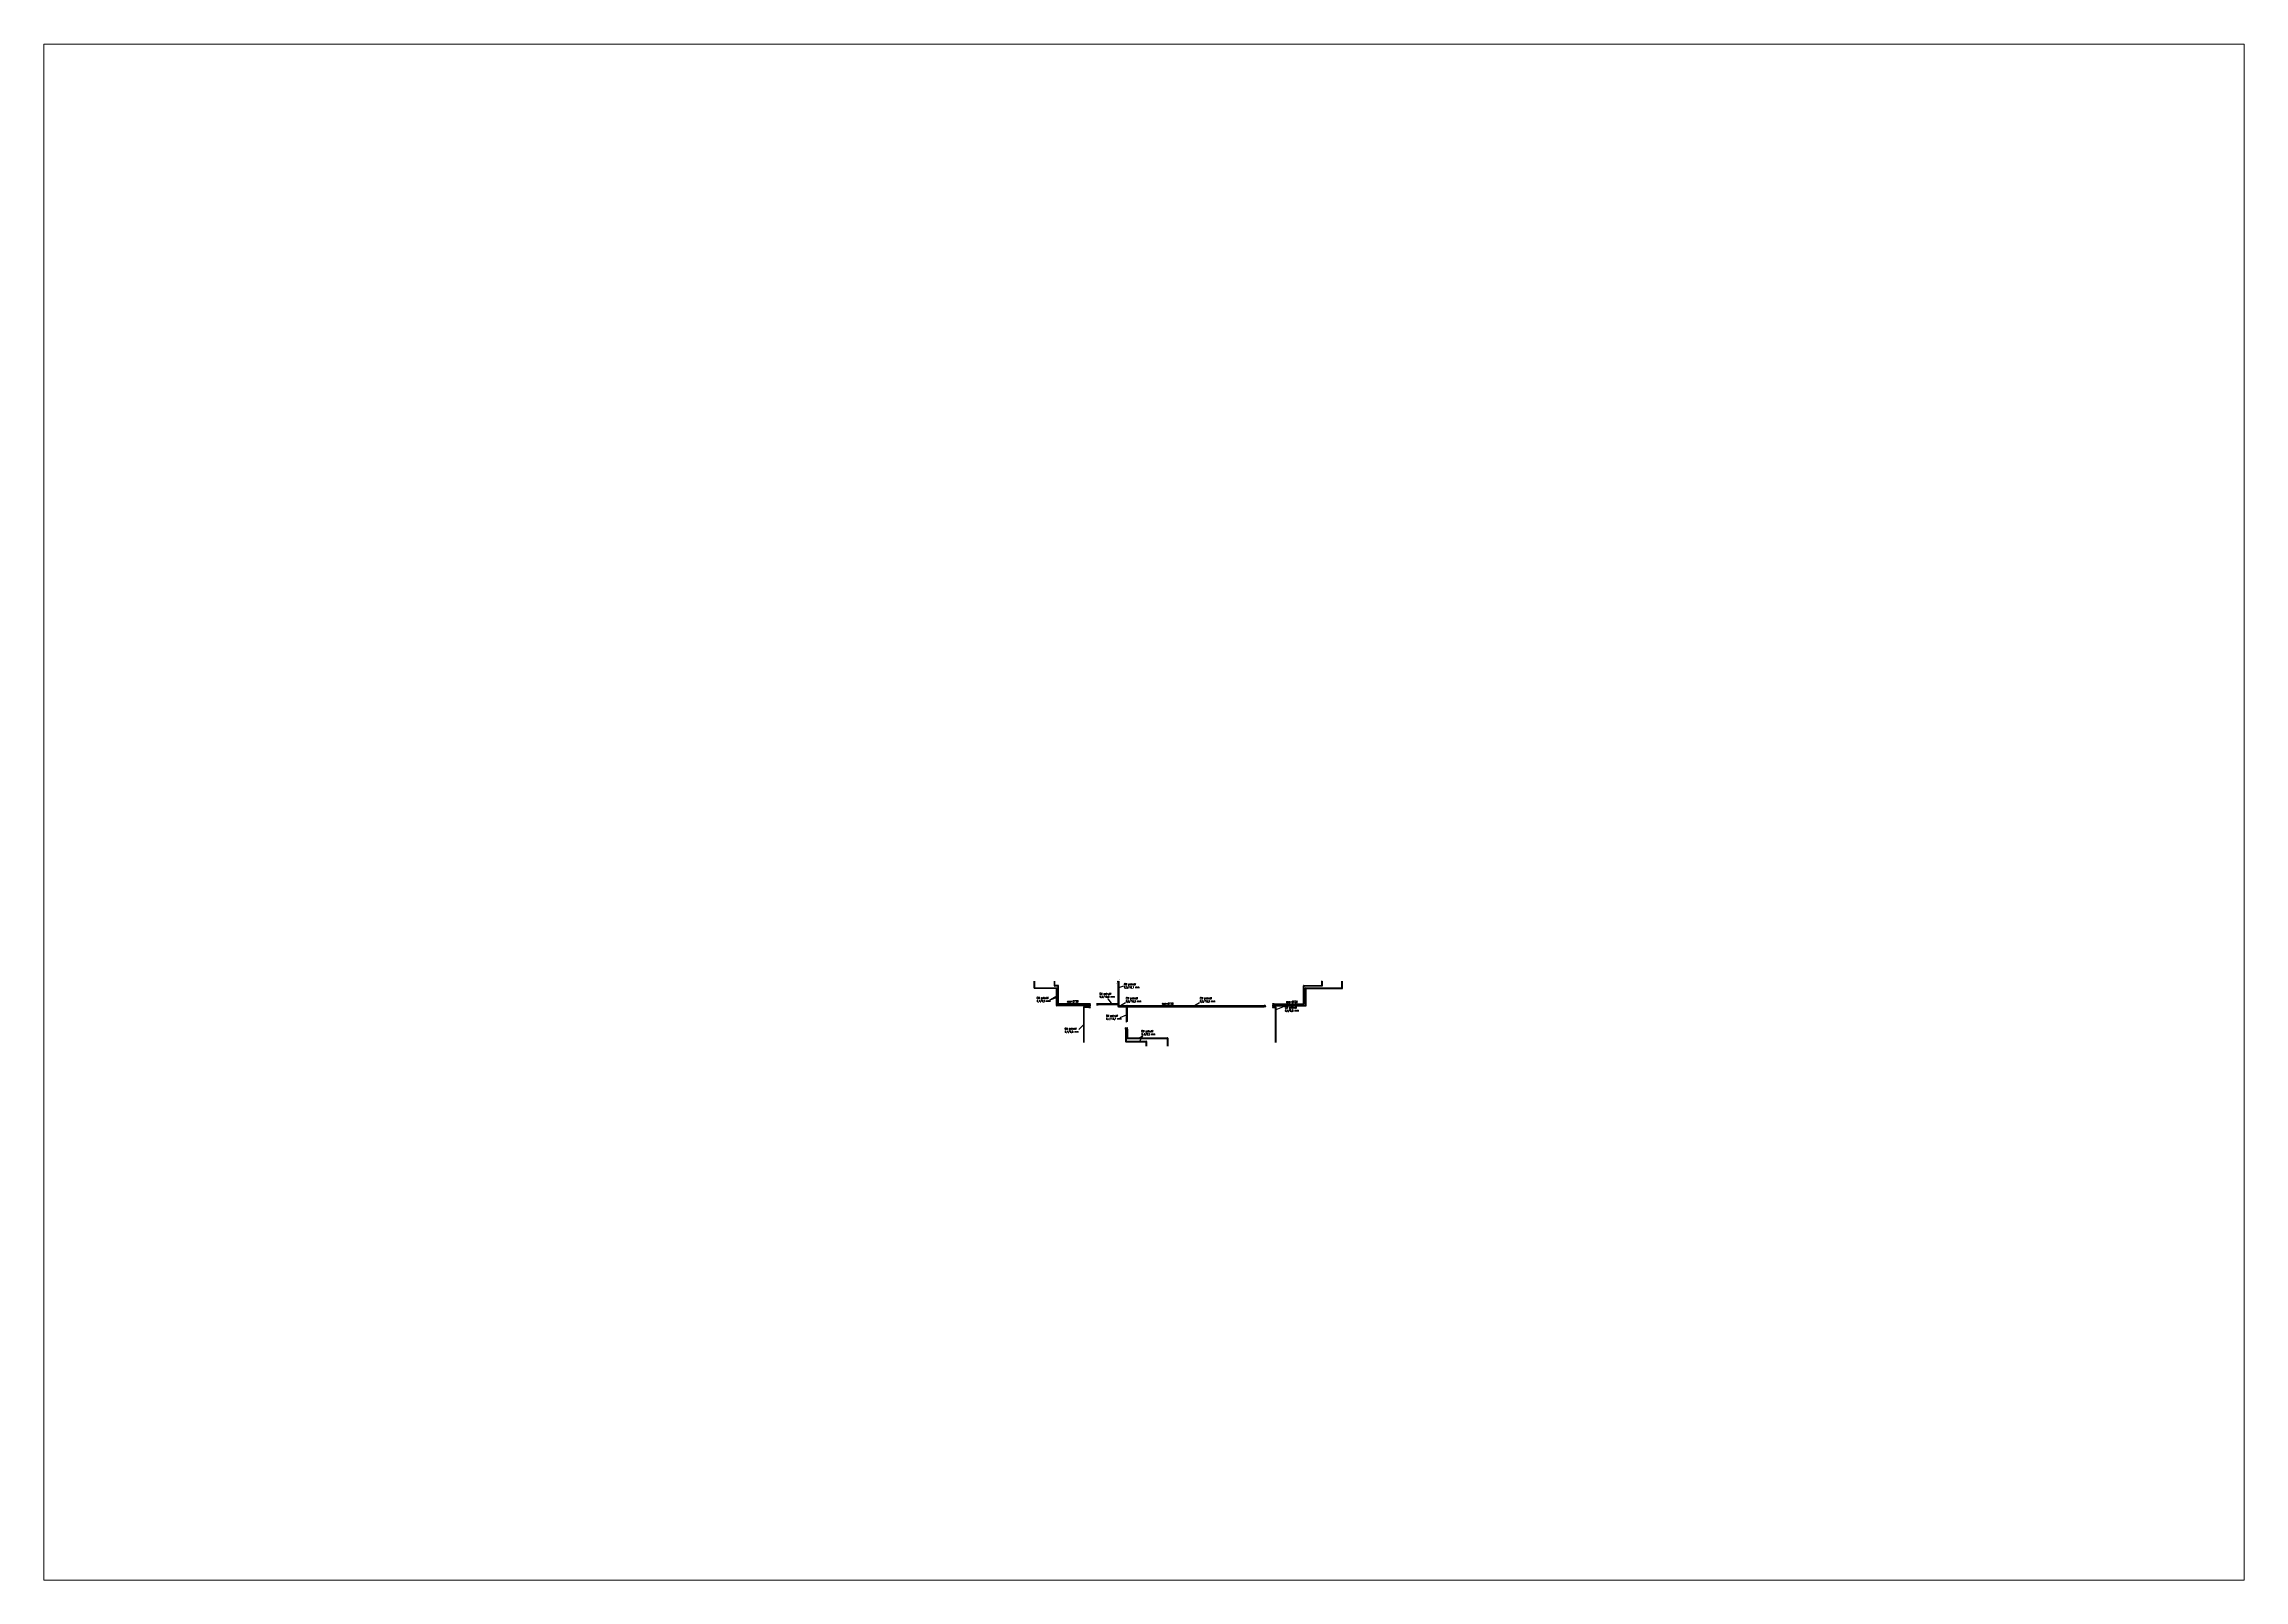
# Paper-space layout 'Layout1' of a CAD drawing. Header units: millimetres. Extents: x 29 to 260, y 20 to 181.
# The model-space entities are those that its viewports show. They can reach past a viewport. Long polylines and large blocks are cut down to what shows.
import ezdxf

# ---------------------------------------------------------------- set-up
doc = ezdxf.new("R2010")
doc.units = ezdxf.units.MM
doc.linetypes.add('UnderCeiling', pattern=[6.7, 4.2, -1, 0.5, -1])
doc.layers.get('0').update_dxf_attribs({"color": 41})
doc.layers.add('PIPE-C1-EDGE', color=41, linetype='Continuous', lineweight=25)
doc.layers.add('TT_popis OT', color=41, linetype='Continuous')
doc.styles.add('ROMANS', font='romans.shx', dxfattribs={"width": 0.8})

msp = doc.modelspace()

# ---------------------------------------------------------------- linework, layer by layer
for q in [(22413, -40619, -52), (22458, -40519, -365)]:
    msp.add_line((22536, -40662, -2400), q)
at = {"layer": 'PIPE-C1-EDGE', "linetype": 'UnderCeiling', "lineweight": 25}
for p, q in [((12333, -40496, 2400), (12333, -40495, 2400)), ((12333, -40534, 2400), (12333, -40529, 2400)), ((12333, -40534, 2400), (12333, -40627, 2400)), ((12361, -40534, 2400), (12361, -40495, 2400)), ((12361, -40534, 2400), (12361, -40627, 2400)), ((12388, -40557, 2400), (12388, -40556, 2400)), ((12388, -40573, 2400), (12388, -40571, 2400)), ((12388, -40573, 2400), (12388, -40592, 2400)), ((12389, -40655, 2400), (12834, -40655, 2400)), ((12389, -40683, 2400), (12834, -40683, 2400)), ((12406, -40573, 2400), (12406, -40556, 2400)), ((12406, -40573, 2400), (12406, -40592, 2400)), ((12424, -40610, 2400), (12896, -40610, 2400)), ((12424, -40628, 2400), (12896, -40628, 2400)), ((12874, -40655, 2400), (12834, -40655, 2400)), ((12836, -40683, 2400), (12834, -40683, 2400)), ((12874, -40683, 2400), (12868, -40683, 2400)), ((12874, -40655, 2400), (21304, -40655, 2400)), ((12874, -40683, 2400), (21304, -40683, 2400)), ((12912, -40610, 2400), (12896, -40610, 2400)), ((12896, -40628, 2400), (12896, -40628, 2400)), ((12912, -40628, 2400), (12910, -40628, 2400)), ((12912, -40610, 2400), (21298, -40610, 2400)), ((12912, -40628, 2400), (21298, -40628, 2400)), ((21911, -40625, 2400), (23862, -40625, 2400)), ((21911, -40635, 2400), (23862, -40635, 2400)), ((21913, -40506, 2400), (23701, -40506, 2400))]:
    msp.add_line(p, q, dxfattribs=at)
at = {"layer": 'PIPE-C1-EDGE', "linetype": 'UnderCeiling', "lineweight": 25, "extrusion": (-0.680687, 0.680687, 0.270794)}
msp.add_line((12334, -40502, 2405), (12333, -40501, 2400), dxfattribs=at)
at = {"layer": 'PIPE-C1-EDGE', "linetype": 'UnderCeiling', "lineweight": 25, "extrusion": (-0.680687, -0.680687, 0.270794)}
for p, q in [((12333, -40529, 2400), (12334, -40528, 2405)), ((12841, -40682, 2405), (12840, -40683, 2400))]:
    msp.add_line(p, q, dxfattribs=at)
at = {"layer": 'PIPE-C1-EDGE', "linetype": 'UnderCeiling', "lineweight": 25, "extrusion": (-0.513947, 0.513947, 0.686817)}
msp.add_line((12337, -40505, 2410), (12334, -40502, 2405), dxfattribs=at)
at = {"layer": 'PIPE-C1-EDGE', "linetype": 'UnderCeiling', "lineweight": 25, "extrusion": (-0.513947, -0.513947, 0.686817)}
for p, q in [((12334, -40528, 2405), (12337, -40525, 2410)), ((12844, -40679, 2410), (12841, -40682, 2405))]:
    msp.add_line(p, q, dxfattribs=at)
at = {"layer": 'PIPE-C1-EDGE', "linetype": 'UnderCeiling', "lineweight": 25, "extrusion": (-0.30207, 0.30207, 0.904161)}
msp.add_line((12342, -40509, 2413), (12337, -40505, 2410), dxfattribs=at)
at = {"layer": 'PIPE-C1-EDGE', "linetype": 'UnderCeiling', "lineweight": 25, "extrusion": (-0.30207, -0.30207, 0.904161)}
for p, q in [((12337, -40525, 2410), (12342, -40520, 2413)), ((12849, -40675, 2413), (12844, -40679, 2410))]:
    msp.add_line(p, q, dxfattribs=at)
at = {"layer": 'PIPE-C1-EDGE', "linetype": 'UnderCeiling', "lineweight": 25, "extrusion": (-0.098487, 0.098487, 0.990253)}
msp.add_line((12347, -40515, 2414), (12342, -40509, 2413), dxfattribs=at)
at = {"layer": 'PIPE-C1-EDGE', "linetype": 'UnderCeiling', "lineweight": 25, "extrusion": (-0.098487, -0.098487, 0.990253)}
for p, q in [((12342, -40520, 2413), (12347, -40515, 2414)), ((12854, -40669, 2414), (12849, -40675, 2413))]:
    msp.add_line(p, q, dxfattribs=at)
at = {"layer": 'PIPE-C1-EDGE', "linetype": 'UnderCeiling', "lineweight": 25, "extrusion": (-0.531436, 0.814982, 0.231041)}
msp.add_line((12389, -40559, 2402), (12388, -40559, 2400), dxfattribs=at)
at = {"layer": 'PIPE-C1-EDGE', "linetype": 'UnderCeiling', "lineweight": 25, "extrusion": (-0.531436, -0.814982, 0.231041)}
msp.add_line((12388, -40571, 2400), (12389, -40570, 2402), dxfattribs=at)
at = {"layer": 'PIPE-C1-EDGE', "linetype": 'UnderCeiling', "lineweight": 25, "extrusion": (-0.400663, 0.681266, 0.612655)}
msp.add_line((12389, -40560, 2404), (12389, -40559, 2402), dxfattribs=at)
at = {"layer": 'PIPE-C1-EDGE', "linetype": 'UnderCeiling', "lineweight": 25, "extrusion": (-0.208442, 0.479047, 0.852682)}
msp.add_line((12390, -40562, 2406), (12389, -40560, 2404), dxfattribs=at)
at = {"layer": 'PIPE-C1-EDGE', "linetype": 'UnderCeiling', "lineweight": 25, "extrusion": (-0.208442, -0.479047, 0.852682)}
msp.add_line((12389, -40569, 2404), (12390, -40567, 2406), dxfattribs=at)
at = {"layer": 'PIPE-C1-EDGE', "linetype": 'UnderCeiling', "lineweight": 25, "extrusion": (-0.400663, -0.681266, 0.612655)}
msp.add_line((12389, -40570, 2402), (12389, -40569, 2404), dxfattribs=at)
at = {"layer": 'PIPE-C1-EDGE', "linetype": 'UnderCeiling', "lineweight": 25, "extrusion": (-0.031605, 0.189931, 0.981289)}
msp.add_line((12391, -40565, 2406), (12390, -40562, 2406), dxfattribs=at)
at = {"layer": 'PIPE-C1-EDGE', "linetype": 'UnderCeiling', "lineweight": 25, "extrusion": (-0.031605, -0.189931, 0.981289)}
msp.add_line((12390, -40567, 2406), (12391, -40565, 2406), dxfattribs=at)
at = {"layer": 'PIPE-C1-EDGE', "linetype": 'UnderCeiling', "lineweight": 25, "extrusion": (0.098487, -0.098487, 0.990253)}
msp.add_line((12859, -40675, 2413), (12854, -40669, 2414), dxfattribs=at)
at = {"layer": 'PIPE-C1-EDGE', "linetype": 'UnderCeiling', "lineweight": 25, "extrusion": (0.30207, -0.30207, 0.904161)}
msp.add_line((12864, -40679, 2410), (12859, -40675, 2413), dxfattribs=at)
at = {"layer": 'PIPE-C1-EDGE', "linetype": 'UnderCeiling', "lineweight": 25, "extrusion": (0.513947, -0.513947, 0.686817)}
msp.add_line((12867, -40682, 2405), (12864, -40679, 2410), dxfattribs=at)
at = {"layer": 'PIPE-C1-EDGE', "linetype": 'UnderCeiling', "lineweight": 25, "extrusion": (0.680687, -0.680687, 0.270794)}
msp.add_line((12868, -40683, 2400), (12867, -40682, 2405), dxfattribs=at)
at = {"layer": 'PIPE-C1-EDGE', "linetype": 'UnderCeiling', "lineweight": 25, "extrusion": (-0.681266, -0.400663, 0.612655)}
msp.add_line((12900, -40627, 2404), (12898, -40628, 2402), dxfattribs=at)
at = {"layer": 'PIPE-C1-EDGE', "linetype": 'UnderCeiling', "lineweight": 25, "extrusion": (-0.814982, -0.531436, 0.231041)}
msp.add_line((12898, -40628, 2402), (12898, -40628, 2400), dxfattribs=at)
at = {"layer": 'PIPE-C1-EDGE', "linetype": 'UnderCeiling', "lineweight": 25, "extrusion": (-0.479047, -0.208442, 0.852682)}
msp.add_line((12902, -40626, 2406), (12900, -40627, 2404), dxfattribs=at)
at = {"layer": 'PIPE-C1-EDGE', "linetype": 'UnderCeiling', "lineweight": 25, "extrusion": (-0.189931, -0.031605, 0.981289)}
msp.add_line((12904, -40626, 2406), (12902, -40626, 2406), dxfattribs=at)
at = {"layer": 'PIPE-C1-EDGE', "linetype": 'UnderCeiling', "lineweight": 25, "extrusion": (0.189931, -0.031605, 0.981289)}
msp.add_line((12906, -40626, 2406), (12904, -40626, 2406), dxfattribs=at)
at = {"layer": 'PIPE-C1-EDGE', "linetype": 'UnderCeiling', "lineweight": 25, "extrusion": (0.479047, -0.208442, 0.852682)}
msp.add_line((12908, -40627, 2404), (12906, -40626, 2406), dxfattribs=at)
at = {"layer": 'PIPE-C1-EDGE', "linetype": 'UnderCeiling', "lineweight": 25, "extrusion": (0.681266, -0.400663, 0.612655)}
msp.add_line((12910, -40628, 2402), (12908, -40627, 2404), dxfattribs=at)
at = {"layer": 'PIPE-C1-EDGE', "linetype": 'UnderCeiling', "lineweight": 25, "extrusion": (0.814982, -0.531436, 0.231041)}
msp.add_line((12910, -40628, 2400), (12910, -40628, 2402), dxfattribs=at)
at = {"layer": 'PIPE-C1-EDGE', "linetype": 'UnderCeiling', "lineweight": 25, "elevation": 2400}
for points in [[(7215, -39549), (7215, -39106)], [(7225, -39549), (7225, -39106)], [(7235, -39528), (7235, -39104)], [(7245, -39528), (7245, -39104)], [(8451, -39393), (8451, -39109)], [(8461, -39393), (8461, -39109)], [(8465, -39363), (8465, -39106)], [(8475, -39363), (8475, -39106)], [(24843, -39366), (24843, -39099)], [(24853, -39366), (24853, -39099)], [(24871, -39389), (24871, -39105)], [(24881, -39389), (24881, -39105)], [(26072, -39517), (26072, -39104)], [(26082, -39517), (26082, -39104)], [(26101, -39541), (26101, -39107)], [(26111, -39541), (26111, -39107)], [(8563, -39559), (7235, -39559)], [(8563, -39569), (7235, -39569)], [(8590, -39538), (7255, -39538)], [(8590, -39548), (7255, -39548)], [(8658, -39403), (8471, -39403)], [(8658, -39413), (8471, -39413)], [(8686, -39373), (8485, -39373)], [(8686, -39383), (8485, -39383)], [(8573, -40609), (8573, -39579)], [(8583, -40609), (8583, -39579)], [(8600, -40584), (8600, -39558)], [(8610, -40584), (8610, -39558)], [(8668, -40513), (8668, -39423)], [(8678, -40513), (8678, -39423)], [(8696, -40488), (8696, -39393)], [(8706, -40488), (8706, -39393)], [(12333, -39168), (12333, -40495)], [(12361, -39168), (12361, -40495)], [(12388, -39153), (12388, -40556)], [(12406, -39153), (12406, -40556)], [(23711, -40496), (23711, -39396)], [(23721, -40496), (23721, -39396)], [(23731, -39376), (24833, -39376)], [(23731, -39386), (24833, -39386)], [(23742, -40521), (23742, -39419)], [(23752, -40521), (23752, -39419)], [(23762, -39399), (24861, -39399)], [(23762, -39409), (24861, -39409)], [(23838, -40590), (23838, -39547)], [(23848, -40590), (23848, -39547)], [(23858, -39527), (26062, -39527)], [(23858, -39537), (26062, -39537)], [(23872, -40615), (23872, -39571)], [(23882, -40615), (23882, -39571)], [(23892, -39551), (26091, -39551)], [(23892, -39561), (26091, -39561)], [(10557, -40619), (8593, -40619)], [(10557, -40629), (8593, -40629)], [(10557, -40594), (8620, -40594)], [(10557, -40604), (8620, -40604)], [(10560, -40523), (8688, -40523)], [(10560, -40533), (8688, -40533)], [(10560, -40498), (8716, -40498)], [(10560, -40508), (8716, -40508)], [(10222, -40711), (10222, -42877)], [(10232, -40711), (10232, -42877)], [(10558, -40691), (10242, -40691)], [(10558, -40701), (10242, -40701)], [(10247, -40736), (10247, -42877)], [(10257, -40736), (10257, -42877)], [(10558, -40716), (10267, -40716)], [(10558, -40726), (10267, -40726)], [(12329, -40501), (11133, -40501)], [(12329, -40529), (11133, -40529)], [(12386, -40559), (11133, -40559)], [(12386, -40571), (11133, -40571)], [(12333, -40496), (12333, -40495)], [(12333, -40534), (12333, -40529)], [(12333, -40534), (12333, -40627)], [(12361, -40534), (12361, -40495)], [(12361, -40534), (12361, -40627)], [(12388, -40557), (12388, -40556)], [(12388, -40573), (12388, -40571)], [(12388, -40573), (12388, -40592)], [(12389, -40655), (12834, -40655)], [(12389, -40683), (12834, -40683)], [(12406, -40573), (12406, -40556)], [(12406, -40573), (12406, -40592)], [(12424, -40610), (12896, -40610)], [(12424, -40628), (12896, -40628)], [(12874, -40655), (12834, -40655)], [(12836, -40683), (12834, -40683)], [(12840, -40687), (12840, -41527)], [(12874, -40683), (12868, -40683)], [(12868, -40687), (12868, -41527)], [(12874, -40655), (21304, -40655)], [(12874, -40683), (21304, -40683)], [(12912, -40610), (12896, -40610)], [(12896, -40628), (12896, -40628)], [(12898, -40630), (12898, -41510)], [(12912, -40628), (12910, -40628)], [(12910, -40630), (12910, -41510)], [(12912, -40610), (21298, -40610)], [(12912, -40628), (21298, -40628)], [(21911, -40600), (23828, -40600)], [(21911, -40610), (23828, -40610)], [(21913, -40516), (23701, -40516)], [(21913, -40531), (23732, -40531)], [(21913, -40541), (23732, -40541)], [(21913, -40694), (22006, -40694)], [(21913, -40704), (22006, -40704)], [(21913, -40719), (21981, -40719)], [(21913, -40729), (21981, -40729)], [(21991, -40739), (21991, -42874)], [(22001, -40739), (22001, -42874)], [(22016, -40714), (22016, -42874)], [(22026, -40714), (22026, -42874)], [(12806, -42053), (12806, -42808)], [(12816, -42053), (12816, -42808)], [(12826, -42818), (14051, -42818)], [(12826, -42828), (14051, -42828)], [(12831, -42053), (12831, -42783)], [(12841, -42053), (12841, -42783)], [(12851, -42793), (14076, -42793)], [(12851, -42803), (14076, -42803)], [(12890, -42062), (12890, -42610)], [(12900, -42062), (12900, -42610)], [(12910, -42620), (15357, -42620)], [(12910, -42630), (15357, -42630)], [(12915, -42062), (12915, -42585)], [(12925, -42062), (12925, -42585)], [(12935, -42595), (15382, -42595)], [(12935, -42605), (15382, -42605)], [(14061, -42838), (14061, -43093)], [(14071, -42838), (14071, -43093)], [(14086, -42813), (14086, -43093)], [(14096, -42813), (14096, -43093)], [(15367, -42640), (15367, -43099)], [(15377, -42640), (15377, -43099)], [(15392, -42615), (15392, -43099)], [(15402, -42615), (15402, -43099)]]:
    msp.add_lwpolyline(points, dxfattribs=at)
at = {"layer": 'PIPE-C1-EDGE', "linetype": 'Continuous', "lineweight": 25, "elevation": 2400}
for points in [[(10557, -40604), (10557, -40594)], [(10637, -40596), (10557, -40596)], [(10557, -40596), (10557, -40602)], [(10557, -40602), (10637, -40602)], [(10557, -40629), (10557, -40619)], [(10637, -40621), (10557, -40621)], [(10557, -40621), (10557, -40627)], [(10557, -40627), (10637, -40627)], [(10558, -40701), (10558, -40691)], [(10638, -40693), (10558, -40693)], [(10558, -40693), (10558, -40699)], [(10558, -40699), (10638, -40699)], [(10558, -40726), (10558, -40716)], [(10638, -40718), (10558, -40718)], [(10558, -40718), (10558, -40724)], [(10558, -40724), (10638, -40724)], [(10560, -40508), (10560, -40498)], [(10640, -40500), (10560, -40500)], [(10560, -40500), (10560, -40506)], [(10560, -40506), (10640, -40506)], [(10560, -40533), (10560, -40523)], [(10640, -40525), (10560, -40525)], [(10560, -40525), (10560, -40531)], [(10560, -40531), (10640, -40531)], [(10657, -40599), (10637, -40590)], [(10637, -40590), (10637, -40596)], [(10637, -40608), (10657, -40599)], [(10637, -40602), (10637, -40608)], [(10657, -40624), (10637, -40615)], [(10637, -40615), (10637, -40621)], [(10637, -40633), (10657, -40624)], [(10637, -40627), (10637, -40633)], [(10658, -40696), (10638, -40687)], [(10638, -40687), (10638, -40693)], [(10638, -40705), (10658, -40696)], [(10638, -40699), (10638, -40705)], [(10658, -40721), (10638, -40712)], [(10638, -40712), (10638, -40718)], [(10638, -40730), (10658, -40721)], [(10638, -40724), (10638, -40730)], [(10660, -40503), (10640, -40494)], [(10640, -40494), (10640, -40500)], [(10640, -40512), (10660, -40503)], [(10640, -40506), (10640, -40512)], [(10660, -40528), (10640, -40519)], [(10640, -40519), (10640, -40525)], [(10640, -40537), (10660, -40528)], [(10640, -40531), (10640, -40537)], [(11053, -40506), (11033, -40515)], [(11033, -40515), (11053, -40524)], [(11053, -40556), (11033, -40565)], [(11033, -40565), (11053, -40574)], [(11053, -40512), (11053, -40506)], [(11133, -40512), (11053, -40512)], [(11053, -40524), (11053, -40518)], [(11053, -40518), (11133, -40518)], [(11053, -40562), (11053, -40556)], [(11133, -40562), (11053, -40562)], [(11053, -40574), (11053, -40568)], [(11053, -40568), (11133, -40568)], [(11133, -40501), (11133, -40529)], [(11133, -40518), (11133, -40512)], [(11133, -40559), (11133, -40571)], [(11133, -40568), (11133, -40562)], [(12840, -41527), (12868, -41527)], [(12851, -41607), (12845, -41607)], [(12845, -41607), (12854, -41627)], [(12851, -41527), (12851, -41607)], [(12857, -41527), (12851, -41527)], [(12854, -41627), (12863, -41607)], [(12857, -41607), (12857, -41527)], [(12863, -41607), (12857, -41607)], [(12901, -41590), (12895, -41590)], [(12895, -41590), (12904, -41610)], [(12898, -41510), (12910, -41510)], [(12901, -41510), (12901, -41590)], [(12907, -41510), (12901, -41510)], [(12904, -41610), (12913, -41590)], [(12907, -41590), (12907, -41510)], [(12913, -41590), (12907, -41590)], [(21298, -40628), (21298, -40610)], [(21378, -40616), (21298, -40616)], [(21298, -40616), (21298, -40622)], [(21298, -40622), (21378, -40622)], [(21304, -40683), (21304, -40655)], [(21384, -40666), (21304, -40666)], [(21304, -40666), (21304, -40672)], [(21304, -40672), (21384, -40672)], [(21398, -40619), (21378, -40610)], [(21378, -40610), (21378, -40616)], [(21378, -40628), (21398, -40619)], [(21378, -40622), (21378, -40628)], [(21404, -40669), (21384, -40660)], [(21384, -40660), (21384, -40666)], [(21384, -40678), (21404, -40669)], [(21384, -40672), (21384, -40678)], [(21831, -40596), (21811, -40605)], [(21811, -40605), (21831, -40614)], [(21831, -40621), (21811, -40630)], [(21811, -40630), (21831, -40639)], [(21833, -40502), (21813, -40511)], [(21813, -40511), (21833, -40520)], [(21833, -40527), (21813, -40536)], [(21813, -40536), (21833, -40545)], [(21833, -40690), (21813, -40699)], [(21813, -40699), (21833, -40708)], [(21833, -40715), (21813, -40724)], [(21813, -40724), (21833, -40733)], [(21831, -40602), (21831, -40596)], [(21911, -40602), (21831, -40602)], [(21831, -40614), (21831, -40608)], [(21831, -40608), (21911, -40608)], [(21831, -40627), (21831, -40621)], [(21911, -40627), (21831, -40627)], [(21831, -40639), (21831, -40633)], [(21831, -40633), (21911, -40633)], [(21833, -40508), (21833, -40502)], [(21913, -40508), (21833, -40508)], [(21833, -40520), (21833, -40514)], [(21833, -40514), (21913, -40514)], [(21833, -40533), (21833, -40527)], [(21913, -40533), (21833, -40533)], [(21833, -40545), (21833, -40539)], [(21833, -40539), (21913, -40539)], [(21833, -40696), (21833, -40690)], [(21913, -40696), (21833, -40696)], [(21833, -40708), (21833, -40702)], [(21833, -40702), (21913, -40702)], [(21833, -40721), (21833, -40715)], [(21913, -40721), (21833, -40721)], [(21833, -40733), (21833, -40727)], [(21833, -40727), (21913, -40727)], [(21911, -40600), (21911, -40610)], [(21911, -40608), (21911, -40602)], [(21911, -40625), (21911, -40635)], [(21911, -40633), (21911, -40627)], [(21913, -40506), (21913, -40516)], [(21913, -40514), (21913, -40508)], [(21913, -40531), (21913, -40541)], [(21913, -40539), (21913, -40533)], [(21913, -40694), (21913, -40704)], [(21913, -40702), (21913, -40696)], [(21913, -40719), (21913, -40729)], [(21913, -40727), (21913, -40721)], [(12811, -41953), (12802, -41973)], [(12802, -41973), (12808, -41973)], [(12816, -42053), (12806, -42053)], [(12808, -41973), (12808, -42053)], [(12808, -42053), (12814, -42053)], [(12820, -41973), (12811, -41953)], [(12814, -42053), (12814, -41973)], [(12814, -41973), (12820, -41973)], [(12836, -41953), (12827, -41973)], [(12827, -41973), (12833, -41973)], [(12841, -42053), (12831, -42053)], [(12833, -41973), (12833, -42053)], [(12833, -42053), (12839, -42053)], [(12845, -41973), (12836, -41953)], [(12839, -42053), (12839, -41973)], [(12839, -41973), (12845, -41973)], [(12895, -41962), (12886, -41982)], [(12886, -41982), (12892, -41982)], [(12900, -42062), (12890, -42062)], [(12892, -41982), (12892, -42062)], [(12892, -42062), (12898, -42062)], [(12904, -41982), (12895, -41962)], [(12898, -42062), (12898, -41982)], [(12898, -41982), (12904, -41982)], [(12920, -41962), (12911, -41982)], [(12911, -41982), (12917, -41982)], [(12925, -42062), (12915, -42062)], [(12917, -41982), (12917, -42062)], [(12917, -42062), (12923, -42062)], [(12929, -41982), (12920, -41962)], [(12923, -42062), (12923, -41982)], [(12923, -41982), (12929, -41982)]]:
    msp.add_lwpolyline(points, dxfattribs=at)
at = {"layer": 'PIPE-C1-EDGE', "linetype": 'UnderCeiling', "lineweight": 25, "extrusion": (-0.680687, 0.680687, 0.270794), "elevation": -35314}
msp.add_lwpolyline([(19917, 12433), (19917, 12427)], dxfattribs=at)
at = {"layer": 'PIPE-C1-EDGE', "linetype": 'UnderCeiling', "lineweight": 25, "extrusion": (-0.680687, -0.680687, 0.270794)}
for points, elevation in [([(37379, -3089), (37379, -3083)], 19842), ([(37847, -3016), (37847, -3021)], 19602)]:
    msp.add_lwpolyline(points, dxfattribs=dict(at, elevation=elevation))
at = {"layer": 'PIPE-C1-EDGE', "linetype": 'UnderCeiling', "lineweight": 25, "extrusion": (-0.513947, 0.513947, 0.686817), "elevation": -25503}
msp.add_lwpolyline([(19917, 27415), (19917, 27408)], dxfattribs=at)
at = {"layer": 'PIPE-C1-EDGE', "linetype": 'UnderCeiling', "lineweight": 25, "extrusion": (-0.513947, -0.513947, 0.686817)}
for points, elevation in [([(37379, -11944), (37379, -11938)], 16142), ([(37847, -11767), (37847, -11773)], 15961)]:
    msp.add_lwpolyline(points, dxfattribs=dict(at, elevation=elevation))
at = {"layer": 'PIPE-C1-EDGE', "linetype": 'UnderCeiling', "lineweight": 25, "extrusion": (-0.30207, 0.30207, 0.904161), "elevation": -13783}
msp.add_lwpolyline([(19917, 34821), (19917, 34814)], dxfattribs=at)
at = {"layer": 'PIPE-C1-EDGE', "linetype": 'UnderCeiling', "lineweight": 25, "extrusion": (-0.30207, -0.30207, 0.904161)}
for points, elevation in [([(37379, -16992), (37379, -16985)], 10693), ([(37847, -16759), (37847, -16766)], 10587)]:
    msp.add_lwpolyline(points, dxfattribs=dict(at, elevation=elevation))
at = {"layer": 'PIPE-C1-EDGE', "linetype": 'UnderCeiling', "lineweight": 25, "extrusion": (-0.098487, 0.098487, 0.990253), "elevation": -2816}
msp.add_lwpolyline([(19917, 37351), (19917, 37343)], dxfattribs=at)
at = {"layer": 'PIPE-C1-EDGE', "linetype": 'UnderCeiling', "lineweight": 25, "extrusion": (-0.098487, -0.098487, 0.990253)}
for points, elevation in [([(37379, -19395), (37379, -19387)], 5165), ([(37847, -19140), (37847, -19148)], 5130)]:
    msp.add_lwpolyline(points, dxfattribs=dict(at, elevation=elevation))
at = {"layer": 'PIPE-C1-EDGE', "linetype": 'UnderCeiling', "lineweight": 25, "extrusion": (-0.531436, 0.814982, 0.231041), "elevation": -39084}
msp.add_lwpolyline([(11777, 11750), (11777, 11748)], dxfattribs=at)
at = {"layer": 'PIPE-C1-EDGE', "linetype": 'UnderCeiling', "lineweight": 25, "extrusion": (-0.531436, -0.814982, 0.231041), "elevation": 27035}
msp.add_lwpolyline([(32537, -3953), (32537, -3951)], dxfattribs=at)
at = {"layer": 'PIPE-C1-EDGE', "linetype": 'UnderCeiling', "lineweight": 25, "extrusion": (-0.400663, 0.681266, 0.612655), "elevation": -31123}
msp.add_lwpolyline([(9882, 27168), (9882, 27165)], dxfattribs=at)
at = {"layer": 'PIPE-C1-EDGE', "linetype": 'UnderCeiling', "lineweight": 25, "extrusion": (-0.208442, 0.479047, 0.852682), "elevation": -19963}
msp.add_lwpolyline([(4822, 37187), (4822, 37184)], dxfattribs=at)
at = {"layer": 'PIPE-C1-EDGE', "linetype": 'UnderCeiling', "lineweight": 25, "extrusion": (-0.208442, -0.479047, 0.852682), "elevation": 18902}
msp.add_lwpolyline([(27547, -26249), (27547, -26246)], dxfattribs=at)
at = {"layer": 'PIPE-C1-EDGE', "linetype": 'UnderCeiling', "lineweight": 25, "extrusion": (-0.400663, -0.681266, 0.612655), "elevation": 24147}
msp.add_lwpolyline([(31246, -15679), (31246, -15676)], dxfattribs=at)
at = {"layer": 'PIPE-C1-EDGE', "linetype": 'UnderCeiling', "lineweight": 25, "extrusion": (-0.031605, 0.189931, 0.981289), "elevation": -5735}
msp.add_lwpolyline([(-5564, 41725), (-5564, 41722)], dxfattribs=at)
at = {"layer": 'PIPE-C1-EDGE', "linetype": 'UnderCeiling', "lineweight": 25, "extrusion": (-0.031605, -0.189931, 0.981289), "elevation": 9674}
msp.add_lwpolyline([(18881, -36809), (18881, -36807)], dxfattribs=at)
at = {"layer": 'PIPE-C1-EDGE', "linetype": 'UnderCeiling', "lineweight": 25, "extrusion": (0.098487, -0.098487, 0.990253), "elevation": 7662}
msp.add_lwpolyline([(-19668, -37149), (-19668, -37142)], dxfattribs=at)
at = {"layer": 'PIPE-C1-EDGE', "linetype": 'UnderCeiling', "lineweight": 25, "extrusion": (0.30207, -0.30207, 0.904161), "elevation": 18353}
msp.add_lwpolyline([(-19668, -33203), (-19668, -33196)], dxfattribs=at)
at = {"layer": 'PIPE-C1-EDGE', "linetype": 'UnderCeiling', "lineweight": 25, "extrusion": (0.513947, -0.513947, 0.686817), "elevation": 29173}
msp.add_lwpolyline([(-19668, -24258), (-19668, -24252)], dxfattribs=at)
at = {"layer": 'PIPE-C1-EDGE', "linetype": 'UnderCeiling', "lineweight": 25, "extrusion": (0.680687, -0.680687, 0.270794), "elevation": 37102}
msp.add_lwpolyline([(-19668, -7944), (-19668, -7938)], dxfattribs=at)
at = {"layer": 'PIPE-C1-EDGE', "linetype": 'UnderCeiling', "lineweight": 25, "extrusion": (-0.681266, -0.400663, 0.612655), "elevation": 8963}
msp.add_lwpolyline([(41559, -3906), (41559, -3908)], dxfattribs=at)
at = {"layer": 'PIPE-C1-EDGE', "linetype": 'UnderCeiling', "lineweight": 25, "extrusion": (-0.814982, -0.531436, 0.231041), "elevation": 11634}
msp.add_lwpolyline([(41077, -294), (41077, -296)], dxfattribs=at)
at = {"layer": 'PIPE-C1-EDGE', "linetype": 'UnderCeiling', "lineweight": 25, "extrusion": (-0.479047, -0.208442, 0.852682), "elevation": 4339}
msp.add_lwpolyline([(42400, -2477), (42400, -2480)], dxfattribs=at)
at = {"layer": 'PIPE-C1-EDGE', "linetype": 'UnderCeiling', "lineweight": 25, "extrusion": (-0.189931, -0.031605, 0.981289), "elevation": 1194}
msp.add_lwpolyline([(42193, 6410), (42193, 6408)], dxfattribs=at)
at = {"layer": 'PIPE-C1-EDGE', "linetype": 'UnderCeiling', "lineweight": 25, "extrusion": (0.189931, -0.031605, 0.981289), "elevation": 6096}
msp.add_lwpolyline([(-37957, -18574), (-37957, -18571)], dxfattribs=at)
at = {"layer": 'PIPE-C1-EDGE', "linetype": 'UnderCeiling', "lineweight": 25, "extrusion": (0.479047, -0.208442, 0.852682), "elevation": 16702}
msp.add_lwpolyline([(-32103, -22658), (-32103, -22656)], dxfattribs=at)
at = {"layer": 'PIPE-C1-EDGE', "linetype": 'UnderCeiling', "lineweight": 25, "extrusion": (0.681266, -0.400663, 0.612655), "elevation": 26545}
msp.add_lwpolyline([(-28476, -17537), (-28476, -17535)], dxfattribs=at)
at = {"layer": 'PIPE-C1-EDGE', "linetype": 'UnderCeiling', "lineweight": 25, "extrusion": (0.814982, -0.531436, 0.231041), "elevation": 32667}
msp.add_lwpolyline([(-26980, -5291), (-26980, -5288)], dxfattribs=at)
at = {"layer": 'PIPE-C1-EDGE', "color": 4, "linetype": 'UnderCeiling', "lineweight": 25, "elevation": 2400}
for points in [[(21911, -40625), (23862, -40625)], [(21911, -40635), (23862, -40635)]]:
    msp.add_lwpolyline(points, dxfattribs=at)
at = {"layer": 'PIPE-C1-EDGE', "linetype": 'Continuous', "lineweight": 25}
for centre, radius in [((12347, -39126, 3400), 14), ((12397, -39126, 3400), 9)]:
    msp.add_circle(centre, radius, dxfattribs=at)
at = {"layer": 'PIPE-C1-EDGE', "linetype": 'UnderCeiling', "lineweight": 25}
for centre, radius, start, end in [((7235, -39549, 2400), 20, 180, 270), ((7235, -39549, 2400), 10, 180, 270), ((7255, -39528, 2400), 20, 180, 270), ((7255, -39528, 2400), 10, 180, 270), ((8471, -39393, 2400), 20, 180, 270), ((8471, -39393, 2400), 10, 180, 270), ((8485, -39363, 2400), 20, 180, 270), ((8485, -39363, 2400), 10, 180, 270), ((8563, -39579, 2400), 20, 0, 90), ((8563, -39579, 2400), 10, 0, 90), ((8590, -39558, 2400), 20, 0, 90), ((8590, -39558, 2400), 10, 0, 90), ((8658, -39423, 2400), 20, 0, 90), ((8658, -39423, 2400), 10, 0, 90), ((8686, -39393, 2400), 20, 0, 90), ((8686, -39393, 2400), 10, 0, 90), ((23731, -39396, 2400), 20, 90, 180), ((23731, -39396, 2400), 10, 90, 180), ((23762, -39419, 2400), 20, 90, 180), ((23762, -39419, 2400), 10, 90, 180), ((23858, -39547, 2400), 20, 90, 180), ((23858, -39547, 2400), 10, 90, 180), ((23892, -39571, 2400), 20, 90, 180), ((23892, -39571, 2400), 10, 90, 180), ((24833, -39366, 2400), 10, 270, 0), ((24833, -39366, 2400), 20, 270, 0), ((24861, -39389, 2400), 10, 270, 0), ((24861, -39389, 2400), 20, 270, 0), ((26062, -39517, 2400), 10, 270, 0), ((26062, -39517, 2400), 20, 270, 0), ((26091, -39541, 2400), 10, 270, 0), ((26091, -39541, 2400), 20, 270, 0), ((8593, -40609, 2400), 20, 180, 270), ((8593, -40609, 2400), 10, 180, 270), ((8620, -40584, 2400), 20, 180, 270), ((8620, -40584, 2400), 10, 180, 270), ((8688, -40513, 2400), 20, 180, 270), ((8688, -40513, 2400), 10, 180, 270), ((8716, -40488, 2400), 20, 180, 270), ((8716, -40488, 2400), 10, 180, 270), ((10242, -40711, 2400), 20, 90, 180), ((10242, -40711, 2400), 10, 90, 180), ((10267, -40736, 2400), 20, 90, 180), ((10267, -40736, 2400), 10, 90, 180), ((12329, -40533, 2400), 4.2, 360, 90), ((12329, -40533, 2400), 4.2, 360, 90), ((12389, -40627, 2400), 56, 180, 270), ((12389, -40627, 2400), 56, 180, 270), ((12389, -40627, 2400), 28, 180, 270), ((12389, -40627, 2400), 28, 180, 270), ((12386, -40572, 2400), 1.8, 0, 90), ((12386, -40572, 2400), 1.8, 0, 90), ((12424, -40592, 2400), 36, 180, 270), ((12424, -40592, 2400), 36, 180, 270), ((12424, -40592, 2400), 18, 180, 270), ((12424, -40592, 2400), 18, 180, 270), ((12872, -40687, 2400), 4.2, 90, 180), ((12872, -40687, 2400), 4.2, 90, 180), ((12912, -40630, 2400), 1.8, 90, 180), ((12912, -40630, 2400), 1.8, 90, 180), ((21981, -40739, 2400), 20, 0, 90), ((21981, -40739, 2400), 10, 0, 90), ((22006, -40714, 2400), 20, 0, 90), ((22006, -40714, 2400), 10, 0, 90), ((23701, -40496, 2400), 10, 270, 0), ((23701, -40496, 2400), 20, 270, 0), ((23732, -40521, 2400), 10, 270, 0), ((23732, -40521, 2400), 20, 270, 0), ((23828, -40590, 2400), 10, 270, 0), ((23828, -40590, 2400), 20, 270, 0), ((23862, -40615, 2400), 10, 270, 0), ((23862, -40615, 2400), 20, 270, 0), ((12826, -42808, 2400), 20, 180, 270), ((12826, -42808, 2400), 10, 180, 270), ((12851, -42783, 2400), 20, 180, 270), ((12851, -42783, 2400), 10, 180, 270), ((12910, -42610, 2400), 20, 180, 270), ((12910, -42610, 2400), 10, 180, 270), ((12935, -42585, 2400), 20, 180, 270), ((12935, -42585, 2400), 10, 180, 270), ((14051, -42838, 2400), 20, 0, 90), ((14051, -42838, 2400), 10, 0, 90), ((14076, -42813, 2400), 20, 0, 90), ((14076, -42813, 2400), 10, 0, 90), ((15357, -42640, 2400), 20, 0, 90), ((15357, -42640, 2400), 10, 0, 90), ((15382, -42615, 2400), 20, 0, 90), ((15382, -42615, 2400), 10, 0, 90)]:
    msp.add_arc(centre, radius, start, end, dxfattribs=at)
at = {"layer": 'PIPE-C1-EDGE', "linetype": 'UnderCeiling', "lineweight": 25, "extrusion": (0, 1, 0)}
for centre, radius in [((-7220, 2400, -39549), 5), ((-7240, 2400, -39528), 5), ((-8456, 2400, -39393), 5), ((-8470, 2400, -39363), 5), ((-24848, 2400, -39366), 5), ((-24876, 2400, -39389), 5), ((-26077, 2400, -39517), 5), ((-26106, 2400, -39541), 5), ((-8578, 2400, -40609), 5), ((-8605, 2400, -40584), 5), ((-8673, 2400, -40513), 5), ((-8701, 2400, -40488), 5), ((-12347, 2400, -40495), 14), ((-12347, 2400, -40495), 14), ((-12347, 2400, -40534), 14), ((-12347, 2400, -40534), 14), ((-12347, 2400, -40627), 14), ((-12347, 2400, -40627), 14), ((-12397, 2400, -40556), 9), ((-12397, 2400, -40556), 9), ((-12397, 2400, -40573), 9), ((-12397, 2400, -40573), 9), ((-12397, 2400, -40592), 9), ((-12397, 2400, -40592), 9), ((-23716, 2400, -40496), 5), ((-23747, 2400, -40521), 5), ((-23843, 2400, -40590), 5), ((-23877, 2400, -40615), 5), ((-12811, 2400, -42808), 5), ((-12836, 2400, -42783), 5), ((-12895, 2400, -42610), 5), ((-12920, 2400, -42585), 5)]:
    msp.add_arc(centre, radius, 0, 180, dxfattribs=at)
at = {"layer": 'PIPE-C1-EDGE', "linetype": 'UnderCeiling', "lineweight": 25, "extrusion": (1, 0, 0)}
for centre, radius, start, end in [((-39564, 2400, 7235), 5, 0, 180), ((-39543, 2400, 7255), 5, 0, 180), ((-39408, 2400, 8471), 5, 0, 180), ((-39378, 2400, 8485), 5, 0, 180), ((-39168, 2442, 12333), 42, 270, 0), ((-39168, 2442, 12361), 42, 270, 0), ((-39153, 2427, 12388), 27, 270, 0), ((-39153, 2427, 12406), 27, 270, 0), ((-39381, 2400, 23731), 5, 0, 180), ((-39404, 2400, 23762), 5, 0, 180), ((-39532, 2400, 23858), 5, 0, 180), ((-39556, 2400, 23892), 5, 0, 180), ((-40624, 2400, 8593), 5, 0, 180), ((-40599, 2400, 8620), 5, 0, 180), ((-40528, 2400, 8688), 5, 0, 180), ((-40503, 2400, 8716), 5, 0, 180), ((-40696, 2400, 10242), 5, 0, 180), ((-40721, 2400, 10267), 5, 0, 180), ((-40669, 2400, 12389), 14, 0, 180), ((-40669, 2400, 12389), 14, 0, 180), ((-40619, 2400, 12424), 9, 0, 180), ((-40619, 2400, 12424), 9, 0, 180), ((-42823, 2400, 12826), 5, 0, 180), ((-42798, 2400, 12851), 5, 0, 180), ((-42625, 2400, 12910), 5, 0, 180), ((-42600, 2400, 12935), 5, 0, 180)]:
    msp.add_arc(centre, radius, start, end, dxfattribs=at)
at = {"layer": 'PIPE-C1-EDGE', "linetype": 'UnderCeiling', "lineweight": 25, "extrusion": (-1, 0, 0)}
for centre, radius in [((39564, 2400, -8563), 5), ((39543, 2400, -8590), 5), ((39408, 2400, -8658), 5), ((39378, 2400, -8686), 5), ((39381, 2400, -24833), 5), ((39404, 2400, -24861), 5), ((39532, 2400, -26062), 5), ((39556, 2400, -26091), 5), ((40515, 2400, -12329), 14), ((40515, 2400, -12329), 14), ((40565, 2400, -12386), 6), ((40565, 2400, -12386), 6), ((40669, 2400, -12834), 14), ((40669, 2400, -12834), 14), ((40669, 2400, -12874), 14), ((40669, 2400, -12874), 14), ((40619, 2400, -12896), 9), ((40619, 2400, -12896), 9), ((40619, 2400, -12912), 9), ((40619, 2400, -12912), 9), ((40724, 2400, -21981), 5), ((40699, 2400, -22006), 5), ((40511, 2400, -23701), 5), ((40536, 2400, -23732), 5), ((40605, 2400, -23828), 5), ((40630, 2400, -23862), 5), ((42823, 2400, -14051), 5), ((42798, 2400, -14076), 5), ((42625, 2400, -15357), 5), ((42600, 2400, -15382), 5)]:
    msp.add_arc(centre, radius, 0, 180, dxfattribs=at)
at = {"layer": 'PIPE-C1-EDGE', "linetype": 'UnderCeiling', "lineweight": 25, "extrusion": (0, -1, 0)}
for centre, radius in [((8578, 2400, 39579), 5), ((8605, 2400, 39558), 5), ((8673, 2400, 39423), 5), ((8701, 2400, 39393), 5), ((12347, 2400, 39168), 14), ((12397, 2400, 39153), 9), ((23716, 2400, 39396), 5), ((23747, 2400, 39419), 5), ((23843, 2400, 39547), 5), ((23877, 2400, 39571), 5), ((10227, 2400, 40711), 5), ((10252, 2400, 40736), 5), ((12854, 2400, 40687), 14), ((12854, 2400, 40687), 14), ((12904, 2400, 40630), 6), ((12904, 2400, 40630), 6), ((21996, 2400, 40739), 5), ((22021, 2400, 40714), 5), ((14066, 2400, 42838), 5), ((14091, 2400, 42813), 5), ((15372, 2400, 42640), 5), ((15397, 2400, 42615), 5)]:
    msp.add_arc(centre, radius, 0, 180, dxfattribs=at)
at = {"layer": 'PIPE-C1-EDGE', "linetype": 'UnderCeiling', "lineweight": 25, "extrusion": (0, 0, -1)}
for centre, radius, start, end in [((-12329, -40496, -2400), 4.2, 180, 270), ((-12329, -40496, -2400), 4.2, 180, 270), ((-12386, -40557, -2400), 1.8, 180, 270), ((-12386, -40557, -2400), 1.8, 180, 270), ((-12836, -40687, -2400), 4.2, 90, 180), ((-12836, -40687, -2400), 4.2, 90, 180), ((-12896, -40630, -2400), 1.8, 90, 180), ((-12896, -40630, -2400), 1.8, 90, 180)]:
    msp.add_arc(centre, radius, start, end, dxfattribs=at)
at = {"layer": 'TT_popis OT', "linetype": 'Continuous'}
for p, q in [((8156, -40249), (8593, -40018, 2400)), ((8156, -40249), (8690, -40067, 2400)), ((11713, -40205, -2400), (11983, -40535, 2400)), ((12681, -39426, -2400), (12384, -39529, 2400)), ((12810, -40448, -2400), (12495, -40624, 2400)), ((17348, -40447, -2400), (17032, -40623, 2400)), ((9936, -42070), (10245, -41773, 2400)), ((12472, -41342, -9), (12876, -41184, 2400)), ((22536, -40662, -2400), (22021, -40874)), ((13840, -42489), (13616, -42606, 2400)), ((13840, -42489), (13688, -42782, 2400))]:
    msp.add_line(p, q, dxfattribs=at)
at = {"layer": 'TT_popis OT', "linetype": 'Continuous', "const_width": 2, "elevation": 2400}
for points in [[(12347, -39126), (12456, -38976), (12437, -39026)], [(12347, -39126), (12456, -38976), (12412, -39010)], [(12397, -39126), (12506, -38976), (12487, -39026)], [(12397, -39126), (12506, -38976), (12462, -39010)], [(12347, -39126), (12239, -39277), (12283, -39242)], [(12347, -39126), (12239, -39277), (12257, -39226)], [(12397, -39126), (12289, -39277), (12333, -39242)], [(12397, -39126), (12289, -39277), (12307, -39226)]]:
    msp.add_lwpolyline(points, dxfattribs=at)

# ---------------------------------------------------------------- texts
at = {"layer": 'TT_popis OT', "linetype": 'Continuous', "char_height": 150, "width": 1946.02, "attachment_point": 1, "rotation": 0, "style": 'ROMANS'}
for s, insert in [('\\A1;{\\H0.75x;CU potrubí\\P6,4/9,5 mm}', (7362, -40084)), ('\\A1;{\\Fromans|c238;\\H0.75x;osa=2730}', (9225, -40302, -2400)), ('\\A1;{\\H0.75x;CU potrubí\\P9,5/15,9 mm}', (11211, -39825, -2400)), ('\\A1;{\\H0.75x;CU potrubí\\P9,5/19,1 mm}', (12718, -39246, -2400)), ('\\A1;{\\H0.75x;CU potrubí\\P9,5/15,9 mm}', (12833, -40105, -2400)), ('\\A1;{\\Fromans|c238;\\H0.75x;osa=2730}', (15047, -40434, -2400)), ('\\A1;{\\H0.75x;CU potrubí\\P9,5/15,9 mm}', (17371, -40104, -2400)), ('\\A1;{\\Fromans|c238;\\H0.75x;osa=2730}', (22665, -40326, -2400)), ('\\A1;{\\H0.75x;CU potrubí\\P6,4/12,7 mm}', (11618, -41175, 213)), ('\\A1;{\\H0.75x;CU potrubí\\P6,4/9,5 mm}', (22584, -40672, -2400)), ('\\A1;{\\H0.75x;CU potrubí\\P6,4/9,5 mm}', (9080, -41969)), ('\\A1;{\\H0.75x;CU potrubí\\P6,4/9,5 mm}', (13782, -42122))]:
    msp.add_mtext(s, dxfattribs=dict(at, insert=insert))

psp = doc.layouts.get("Layout1")

# ---------------------------------------------------------------- viewports
at = {"layer": '0'}
psp.add_viewport(center=(144.23, 100.75), size=(230.77, 161.2053), view_center_point=(13939.55, -28737.97), view_height=94228.2766, dxfattribs=at)

doc.saveas('drawing.dxf')
